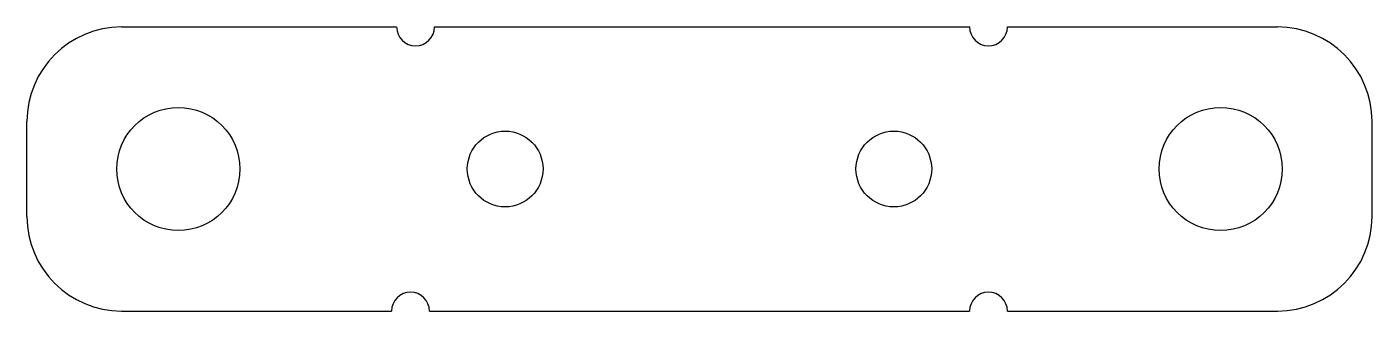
# Model space of a CAD drawing. Header units: millimetres. Extents: x -20.5 to 50.5, y -15 to 0.
import ezdxf

# ---------------------------------------------------------------- set-up
doc = ezdxf.new("R2010")
doc.units = ezdxf.units.MM

msp = doc.modelspace()

# ---------------------------------------------------------------- linework, layer by layer
at = {"color": 7, "linetype": 'Continuous', "lineweight": 25}
for p, q in [((-15.534, 0), (-1, 0)), ((1, 0), (29.267, 0)), ((31.267, 0), (45.534, 0)), ((-20.534, -10), (-20.534, -5)), ((50.534, -10), (50.534, -5)), ((-15.534, -15), (-1.267, -15)), ((0.733, -15), (29.267, -15)), ((31.267, -15), (45.534, -15))]:
    msp.add_line(p, q, dxfattribs=at)
for centre, radius in [((-12.534, -7.5), 3.25), ((42.534, -7.5), 3.25), ((4.733, -7.5), 2), ((25.267, -7.5), 2)]:
    msp.add_circle(centre, radius, dxfattribs=at)
for centre, radius, start, end in [((-15.534, -5), 5, 90, 180), ((0, 0), 1, 180, 0), ((30.267, 0), 1, 180, 0), ((45.534, -5), 5, 0, 90), ((-15.534, -10), 5, 180, 270), ((45.534, -10), 5, 270, 0), ((-0.267, -15), 1, 0, 180), ((30.267, -15), 1, 0, 180)]:
    msp.add_arc(centre, radius, start, end, dxfattribs=at)

doc.saveas('drawing.dxf')
